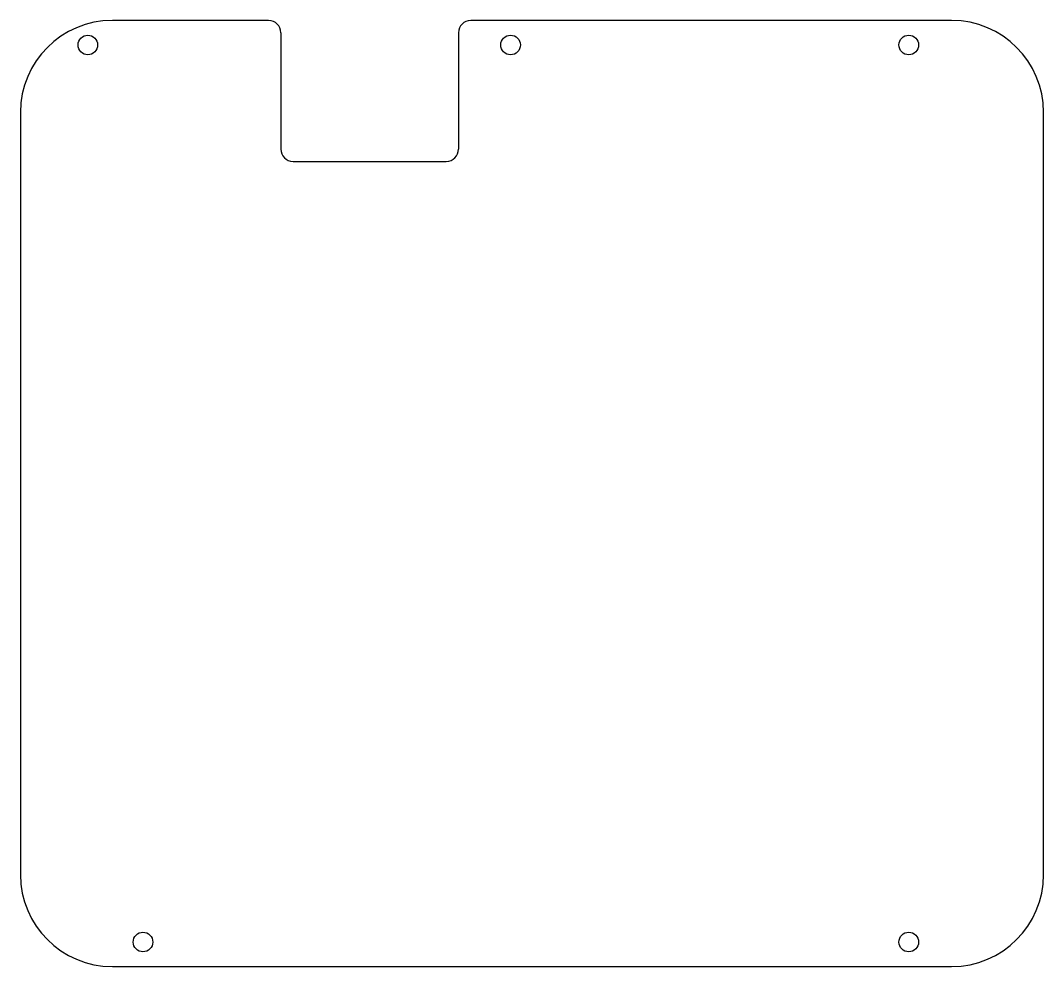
# Model space of a CAD drawing. Header units: inches. Extents: x 0 to 167, y 0 to 154.
import ezdxf

# ---------------------------------------------------------------- set-up
doc = ezdxf.new("R2010")
doc.units = ezdxf.units.IN
doc.header["$MEASUREMENT"] = 0

msp = doc.modelspace()

# ---------------------------------------------------------------- linework, layer by layer
at = {"color": 1}
for p, q in [((40.5, 154.4), (15, 154.4)), ((152, 154.4), (73.5, 154.4)), ((42.5, 152.4), (42.5, 133.4)), ((71.5, 152.4), (71.5, 133.4)), ((0, 139.4), (0, 15)), ((167, 15), (167, 139.4)), ((44.5, 131.4), (69.5, 131.4)), ((15, 0), (152, 0))]:
    msp.add_line(p, q, dxfattribs=at)
for centre in [(11, 150.4), (80, 150.4), (145, 150.4), (20, 4), (145, 4)]:
    msp.add_circle(centre, 1.6, dxfattribs=at)
for centre, radius, start, end in [((15, 139.4), 15, 90, 180), ((40.5, 152.4), 2, 0, 90), ((73.5, 152.4), 2, 90, 180), ((152, 139.4), 15, 0, 90), ((44.5, 133.4), 2, 180, 270), ((69.5, 133.4), 2, 270, 0), ((15, 15), 15, 180, 270), ((152, 15), 15, 270, 0)]:
    msp.add_arc(centre, radius, start, end, dxfattribs=at)

doc.saveas('drawing.dxf')
